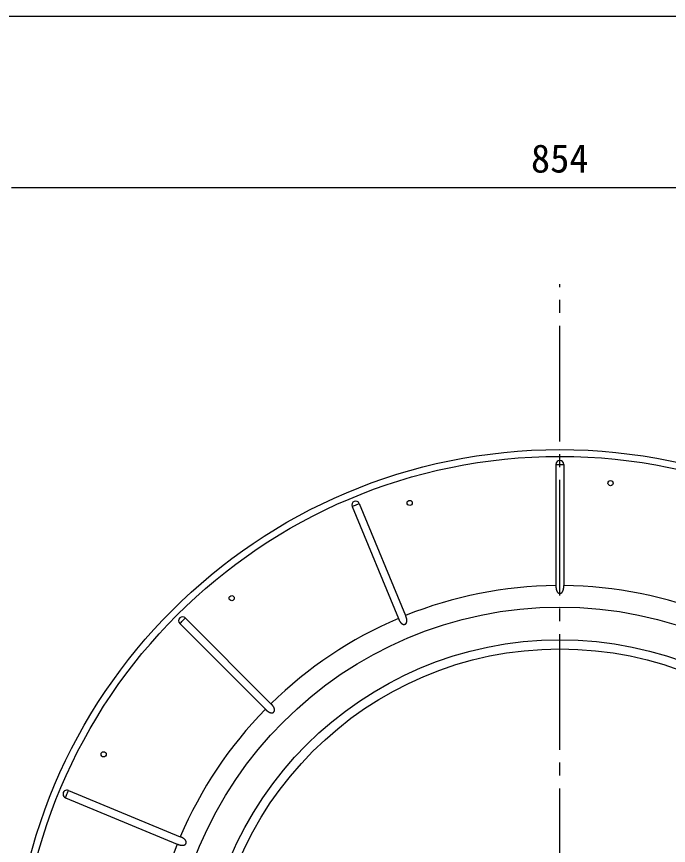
# Model space of a CAD drawing. Units: millimetres at full size, sheet at 1:10; details may follow other scales. Extents: x -1420 to 1420, y -994 to 994.
# Drawn here: x -907 to -399, y 349 to 994 of the extents above; entities that cross this region are included whole.
import ezdxf
from ezdxf.enums import TextEntityAlignment as Align

# ---------------------------------------------------------------- set-up
doc = ezdxf.new("R2010")
doc.units = ezdxf.units.MM
doc.header["$LTSCALE"] = 10
doc.linetypes.add('CHAIN2', pattern=[12, 9, -1, 1, -1])
for name, color, linetype in [('0-0_0', 7, 'Continuous'), ('1-0', 7, 'Continuous'), ('1-8', 7, 'Continuous')]:
    doc.layers.add(name, color=color, linetype=linetype)
doc.styles.add('ＭＳ ゴシック', font='')
doc.styles.get('ＭＳ ゴシック').set_extended_font_data('MS Gothic')

msp = doc.modelspace()

# ---------------------------------------------------------------- linework, layer by layer
at = {"layer": '0-0_0'}
msp.add_lwpolyline([(-1420, -994), (1420, -994), (1420, 994), (-1420, 994)], close=True, dxfattribs=at)
at = {"layer": '1-0', "linetype": 'CHAIN2'}
msp.add_line((-483.6, -296.51), (-483.6, 785.74), dxfattribs=at)
at = {"layer": '1-0'}
for p, q in [((-486.67, 645.57), (-486.67, 551.27)), ((-486.67, 645.57), (-480.53, 645.57)), ((-480.53, 645.57), (-480.53, 551.27)), ((-645.44, 612.77), (-609.35, 525.64)), ((-639.77, 615.12), (-603.68, 527.99)), ((-775.24, 526.04), (-708.55, 459.36)), ((-779.58, 521.7), (-712.9, 455.02)), ((-866.31, 391.91), (-779.18, 355.82)), ((-868.65, 386.23), (-781.53, 350.15))]:
    msp.add_line(p, q, dxfattribs=at)
for points in [[(-645.44, 612.77), (-644.89, 613), (-644.2, 613.28), (-643.43, 613.6), (-642.61, 613.94), (-641.79, 614.28), (-641.01, 614.6), (-640.33, 614.89), (-639.77, 615.12)], [(-486.67, 551.27), (-486.67, 551.21), (-486.67, 551.15), (-486.66, 551.1), (-486.66, 551.04), (-486.66, 550.98), (-486.66, 550.91), (-486.66, 550.85), (-486.66, 550.78), (-486.65, 550.7), (-486.65, 550.62), (-486.65, 550.53), (-486.65, 550.44), (-486.65, 550.35), (-486.64, 550.25), (-486.64, 550.14), (-486.63, 550.03), (-486.62, 549.91), (-486.61, 549.79), (-486.6, 549.67), (-486.59, 549.54), (-486.58, 549.4), (-486.56, 549.27), (-486.54, 549.13), (-486.52, 548.98), (-486.49, 548.84), (-486.46, 548.69), (-486.43, 548.54), (-486.4, 548.39), (-486.37, 548.25), (-486.33, 548.1), (-486.3, 547.96), (-486.26, 547.81), (-486.21, 547.67), (-486.17, 547.54), (-486.12, 547.4), (-486.07, 547.27), (-486.02, 547.14), (-485.97, 547.01), (-485.91, 546.89)], [(-483.14, 545.23), (-483.08, 545.25), (-483.01, 545.26), (-482.94, 545.28), (-482.88, 545.31), (-482.81, 545.33), (-482.74, 545.36), (-482.68, 545.39), (-482.61, 545.42), (-482.54, 545.46), (-482.47, 545.5), (-482.4, 545.54), (-482.34, 545.59), (-482.27, 545.64), (-482.2, 545.69), (-482.13, 545.75), (-482.05, 545.81), (-481.98, 545.88), (-481.91, 545.96), (-481.84, 546.04), (-481.77, 546.12), (-481.69, 546.22), (-481.62, 546.32), (-481.55, 546.42), (-481.48, 546.54), (-481.41, 546.66), (-481.34, 546.79), (-481.27, 546.92), (-481.2, 547.06), (-481.14, 547.2), (-481.08, 547.35), (-481.02, 547.51), (-480.97, 547.67), (-480.92, 547.83), (-480.87, 547.99), (-480.83, 548.16), (-480.79, 548.33), (-480.75, 548.5), (-480.72, 548.66), (-480.69, 548.83)], [(-480.69, 548.83), (-480.67, 549), (-480.65, 549.16), (-480.63, 549.32), (-480.61, 549.47), (-480.6, 549.62), (-480.59, 549.76), (-480.58, 549.9), (-480.57, 550.03), (-480.56, 550.16), (-480.56, 550.28), (-480.55, 550.39), (-480.55, 550.5), (-480.55, 550.6), (-480.54, 550.69), (-480.54, 550.77), (-480.54, 550.84), (-480.54, 550.92), (-480.54, 550.98), (-480.53, 551.04), (-480.53, 551.1), (-480.53, 551.16), (-480.53, 551.21), (-480.53, 551.27)], [(-485.91, 546.89), (-485.86, 546.77), (-485.8, 546.66), (-485.73, 546.55), (-485.67, 546.45), (-485.6, 546.35), (-485.54, 546.25), (-485.47, 546.16), (-485.4, 546.07), (-485.32, 545.99), (-485.25, 545.91), (-485.17, 545.84), (-485.1, 545.77), (-485.02, 545.7), (-484.94, 545.64), (-484.86, 545.59), (-484.78, 545.54), (-484.71, 545.49), (-484.63, 545.45), (-484.55, 545.41), (-484.47, 545.37), (-484.4, 545.34), (-484.32, 545.31), (-484.25, 545.28), (-484.17, 545.26), (-484.1, 545.24), (-484.03, 545.22), (-483.96, 545.21), (-483.89, 545.2), (-483.82, 545.19), (-483.75, 545.18), (-483.68, 545.18), (-483.62, 545.18), (-483.55, 545.18), (-483.48, 545.18), (-483.41, 545.19), (-483.35, 545.19), (-483.28, 545.2), (-483.21, 545.22), (-483.14, 545.23)], [(-779.58, 521.7), (-779.15, 522.13), (-778.63, 522.65), (-778.04, 523.24), (-777.41, 523.87), (-776.78, 524.5), (-776.19, 525.09), (-775.66, 525.62), (-775.24, 526.04)], [(-609.35, 525.64), (-609.33, 525.58), (-609.3, 525.52), (-609.27, 525.46), (-609.24, 525.4), (-609.22, 525.33), (-609.18, 525.26), (-609.15, 525.19), (-609.12, 525.11), (-609.08, 525.03), (-609.04, 524.94), (-609, 524.85), (-608.95, 524.75), (-608.9, 524.64), (-608.85, 524.53), (-608.8, 524.42), (-608.74, 524.3), (-608.67, 524.17), (-608.61, 524.05), (-608.54, 523.91), (-608.46, 523.78), (-608.38, 523.64), (-608.3, 523.51), (-608.21, 523.37), (-608.12, 523.23), (-608.02, 523.09), (-607.93, 522.95), (-607.83, 522.82), (-607.73, 522.69), (-607.62, 522.56), (-607.52, 522.43), (-607.41, 522.32), (-607.31, 522.2), (-607.2, 522.1), (-607.1, 522), (-606.99, 521.9), (-606.89, 521.81), (-606.79, 521.73), (-606.69, 521.65), (-606.59, 521.58)], [(-604.04, 521.26), (-603.98, 521.29), (-603.92, 521.33), (-603.86, 521.36), (-603.8, 521.4), (-603.75, 521.44), (-603.69, 521.48), (-603.64, 521.53), (-603.58, 521.58), (-603.53, 521.63), (-603.48, 521.68), (-603.43, 521.73), (-603.37, 521.79), (-603.32, 521.85), (-603.28, 521.91), (-603.23, 521.98), (-603.18, 522.05), (-603.13, 522.13), (-603.09, 522.2), (-603.05, 522.29), (-603, 522.37), (-602.96, 522.47), (-602.93, 522.57), (-602.89, 522.67), (-602.86, 522.78), (-602.82, 522.89), (-602.79, 523.01), (-602.77, 523.14), (-602.75, 523.27), (-602.73, 523.41), (-602.71, 523.56), (-602.7, 523.71), (-602.7, 523.87), (-602.7, 524.03), (-602.7, 524.2), (-602.71, 524.37), (-602.72, 524.55), (-602.74, 524.73), (-602.76, 524.91), (-602.79, 525.09)], [(-602.79, 525.09), (-602.82, 525.27), (-602.85, 525.44), (-602.89, 525.62), (-602.92, 525.78), (-602.97, 525.95), (-603.01, 526.1), (-603.06, 526.25), (-603.1, 526.4), (-603.15, 526.54), (-603.2, 526.68), (-603.24, 526.8), (-603.29, 526.93), (-603.33, 527.05), (-603.37, 527.16), (-603.41, 527.26), (-603.45, 527.37), (-603.49, 527.46), (-603.52, 527.56), (-603.55, 527.65), (-603.59, 527.74), (-603.62, 527.82), (-603.65, 527.91), (-603.68, 527.99)], [(-606.59, 521.58), (-606.5, 521.51), (-606.41, 521.45), (-606.32, 521.4), (-606.23, 521.35), (-606.15, 521.31), (-606.07, 521.27), (-605.99, 521.24), (-605.91, 521.21), (-605.84, 521.18), (-605.77, 521.16), (-605.7, 521.14), (-605.63, 521.12), (-605.57, 521.1), (-605.5, 521.09), (-605.44, 521.07), (-605.37, 521.06), (-605.31, 521.05), (-605.25, 521.05), (-605.19, 521.04), (-605.13, 521.04), (-605.07, 521.03), (-605.02, 521.03), (-604.96, 521.03), (-604.9, 521.03), (-604.85, 521.03), (-604.79, 521.04), (-604.74, 521.04), (-604.68, 521.05), (-604.62, 521.06), (-604.57, 521.07), (-604.51, 521.08), (-604.45, 521.1), (-604.39, 521.12), (-604.33, 521.13), (-604.27, 521.16), (-604.21, 521.18), (-604.15, 521.21), (-604.09, 521.23), (-604.04, 521.26)], [(-707.02, 457.62), (-707.12, 457.76), (-707.22, 457.88), (-707.32, 458), (-707.42, 458.12), (-707.51, 458.23), (-707.6, 458.34), (-707.69, 458.44), (-707.78, 458.53), (-707.86, 458.62), (-707.94, 458.71), (-708.01, 458.79), (-708.08, 458.86), (-708.14, 458.92), (-708.2, 458.99), (-708.25, 459.04), (-708.3, 459.09), (-708.34, 459.14), (-708.38, 459.18), (-708.42, 459.22), (-708.46, 459.26), (-708.49, 459.29), (-708.52, 459.32), (-708.55, 459.36)], [(-712.9, 455.02), (-712.85, 454.97), (-712.8, 454.93), (-712.75, 454.88), (-712.7, 454.83), (-712.65, 454.78), (-712.59, 454.73), (-712.53, 454.68), (-712.47, 454.62), (-712.4, 454.55), (-712.33, 454.49), (-712.26, 454.42), (-712.18, 454.34), (-712.09, 454.26), (-712, 454.18), (-711.9, 454.09), (-711.8, 454.01), (-711.7, 453.92), (-711.59, 453.82), (-711.47, 453.73), (-711.35, 453.63), (-711.22, 453.54), (-711.09, 453.44), (-710.96, 453.35), (-710.82, 453.25), (-710.68, 453.16), (-710.54, 453.07), (-710.4, 452.99), (-710.25, 452.9), (-710.11, 452.83), (-709.96, 452.75), (-709.82, 452.68), (-709.68, 452.62), (-709.54, 452.56), (-709.41, 452.51), (-709.27, 452.46), (-709.14, 452.42), (-709.02, 452.38), (-708.89, 452.35), (-708.77, 452.32)], [(-708.77, 452.32), (-708.65, 452.3), (-708.54, 452.28), (-708.43, 452.26), (-708.32, 452.25), (-708.22, 452.24), (-708.12, 452.24), (-708.02, 452.24), (-707.93, 452.24), (-707.84, 452.25), (-707.75, 452.26), (-707.66, 452.27), (-707.58, 452.28), (-707.5, 452.3), (-707.42, 452.32), (-707.35, 452.34), (-707.28, 452.36), (-707.21, 452.38), (-707.14, 452.41), (-707.07, 452.44), (-707.01, 452.47), (-706.95, 452.5), (-706.88, 452.53), (-706.83, 452.57), (-706.77, 452.6), (-706.71, 452.64), (-706.66, 452.68), (-706.61, 452.72), (-706.56, 452.76), (-706.51, 452.8), (-706.46, 452.84), (-706.41, 452.89), (-706.37, 452.93), (-706.33, 452.98), (-706.29, 453.03), (-706.25, 453.08), (-706.21, 453.13), (-706.17, 453.18), (-706.13, 453.24), (-706.1, 453.29)], [(-706.1, 453.29), (-706.07, 453.35), (-706.04, 453.41), (-706.01, 453.47), (-705.98, 453.54), (-705.95, 453.6), (-705.92, 453.67), (-705.9, 453.74), (-705.88, 453.81), (-705.86, 453.89), (-705.84, 453.97), (-705.82, 454.05), (-705.81, 454.13), (-705.79, 454.22), (-705.79, 454.31), (-705.78, 454.4), (-705.78, 454.5), (-705.78, 454.6), (-705.78, 454.71), (-705.79, 454.82), (-705.8, 454.93), (-705.82, 455.05), (-705.85, 455.18), (-705.87, 455.31), (-705.91, 455.44), (-705.95, 455.58), (-706, 455.73), (-706.05, 455.87), (-706.1, 456.02), (-706.16, 456.17), (-706.23, 456.32), (-706.3, 456.47), (-706.38, 456.62), (-706.46, 456.77), (-706.55, 456.92), (-706.64, 457.07), (-706.73, 457.21), (-706.83, 457.35), (-706.93, 457.49), (-707.02, 457.62)], [(-868.65, 386.23), (-868.42, 386.79), (-868.14, 387.47), (-867.82, 388.25), (-867.48, 389.07), (-867.14, 389.89), (-866.82, 390.67), (-866.54, 391.35), (-866.31, 391.91)], [(-776.98, 354.73), (-777.13, 354.81), (-777.27, 354.9), (-777.41, 354.97), (-777.54, 355.05), (-777.68, 355.12), (-777.8, 355.19), (-777.93, 355.25), (-778.05, 355.31), (-778.16, 355.36), (-778.27, 355.41), (-778.38, 355.46), (-778.47, 355.5), (-778.56, 355.54), (-778.64, 355.58), (-778.72, 355.61), (-778.79, 355.64), (-778.85, 355.67), (-778.92, 355.7), (-778.97, 355.73), (-779.03, 355.75), (-779.08, 355.77), (-779.13, 355.8), (-779.18, 355.82)], [(-774.59, 351.14), (-774.59, 351.2), (-774.58, 351.26), (-774.58, 351.32), (-774.57, 351.38), (-774.57, 351.45), (-774.57, 351.51), (-774.57, 351.58), (-774.58, 351.65), (-774.58, 351.72), (-774.59, 351.79), (-774.6, 351.87), (-774.62, 351.95), (-774.63, 352.03), (-774.65, 352.11), (-774.68, 352.19), (-774.7, 352.28), (-774.74, 352.37), (-774.78, 352.46), (-774.82, 352.56), (-774.87, 352.66), (-774.93, 352.76), (-774.99, 352.87), (-775.06, 352.98), (-775.14, 353.09), (-775.23, 353.2), (-775.32, 353.32), (-775.42, 353.44), (-775.52, 353.55), (-775.64, 353.67), (-775.75, 353.79), (-775.87, 353.9), (-776, 354.02), (-776.13, 354.13), (-776.27, 354.23), (-776.41, 354.34), (-776.55, 354.44), (-776.69, 354.54), (-776.84, 354.63), (-776.98, 354.73)], [(-781.53, 350.15), (-781.47, 350.12), (-781.42, 350.1), (-781.36, 350.08), (-781.3, 350.06), (-781.24, 350.04), (-781.18, 350.01), (-781.11, 349.99), (-781.03, 349.96), (-780.96, 349.93), (-780.87, 349.89), (-780.78, 349.86), (-780.68, 349.82), (-780.57, 349.78), (-780.46, 349.74), (-780.34, 349.7), (-780.22, 349.66), (-780.09, 349.61), (-779.96, 349.57), (-779.82, 349.53), (-779.67, 349.49), (-779.52, 349.45), (-779.37, 349.41), (-779.21, 349.37), (-779.05, 349.33), (-778.89, 349.3), (-778.72, 349.27), (-778.56, 349.24), (-778.4, 349.22), (-778.23, 349.2), (-778.07, 349.18), (-777.91, 349.17), (-777.76, 349.16), (-777.6, 349.16), (-777.45, 349.16), (-777.31, 349.17), (-777.17, 349.17), (-777.03, 349.19), (-776.9, 349.2), (-776.77, 349.22)], [(-776.77, 349.22), (-776.65, 349.24), (-776.53, 349.26), (-776.42, 349.29), (-776.31, 349.32), (-776.21, 349.35), (-776.11, 349.38), (-776.02, 349.42), (-775.93, 349.46), (-775.85, 349.5), (-775.77, 349.54), (-775.69, 349.58), (-775.61, 349.63), (-775.54, 349.67), (-775.47, 349.72), (-775.41, 349.77), (-775.35, 349.82), (-775.29, 349.87), (-775.23, 349.92), (-775.17, 349.98), (-775.12, 350.03), (-775.07, 350.09), (-775.03, 350.15), (-774.98, 350.2), (-774.94, 350.26), (-774.9, 350.32), (-774.86, 350.38), (-774.83, 350.44), (-774.8, 350.5), (-774.77, 350.56), (-774.74, 350.62), (-774.71, 350.67), (-774.69, 350.73), (-774.67, 350.79), (-774.65, 350.85), (-774.64, 350.9), (-774.63, 350.96), (-774.61, 351.02), (-774.6, 351.08), (-774.59, 351.14)]]:
    msp.add_lwpolyline(points, dxfattribs=at)
for centre, radius in [((-483.6, 230.06), 427), ((-483.6, 230.06), 421.71), ((-444.11, 630.99), 2), ((-600.54, 615.58), 2), ((-739.17, 541.48), 2), ((-483.6, 230.06), 304.43), ((-483.6, 230.06), 279.02), ((-483.6, 230.06), 271.95), ((-838.89, 419.97), 2)]:
    msp.add_circle(centre, radius, dxfattribs=at)
for centre, radius, start, end in [((-483.6, 645.57), 3.07, 0.0002, 179.9998), ((-642.61, 613.94), 3.07, 22.50022, 202.49962), ((-483.6, 230.06), 321.22, 90.54751, 111.95248), ((-483.6, 230.06), 321.22, 68.04757, 89.45244), ((-777.41, 523.87), 3.07, 44.99995, 224.99966), ((-483.6, 230.06), 321.22, 113.04757, 134.45244), ((-483.6, 230.06), 321.22, 135.54755, 156.95246), ((-867.48, 389.07), 3.07, 67.49957, 247.50049), ((-483.6, 230.06), 321.22, 158.04751, 179.4525)]:
    msp.add_arc(centre, radius, start, end, dxfattribs=at)
at = {"layer": '1-8'}
msp.add_line((-910.6, 861.02), (-56.6, 861.02), dxfattribs=at)

# ---------------------------------------------------------------- texts
at = {"layer": '1-8', "style": 'ＭＳ ゴシック'}
msp.add_text('854', height=21.99, dxfattribs=at).set_placement((-506.1, 866.02), align=Align.BOTTOM_LEFT)

doc.saveas('drawing.dxf')
